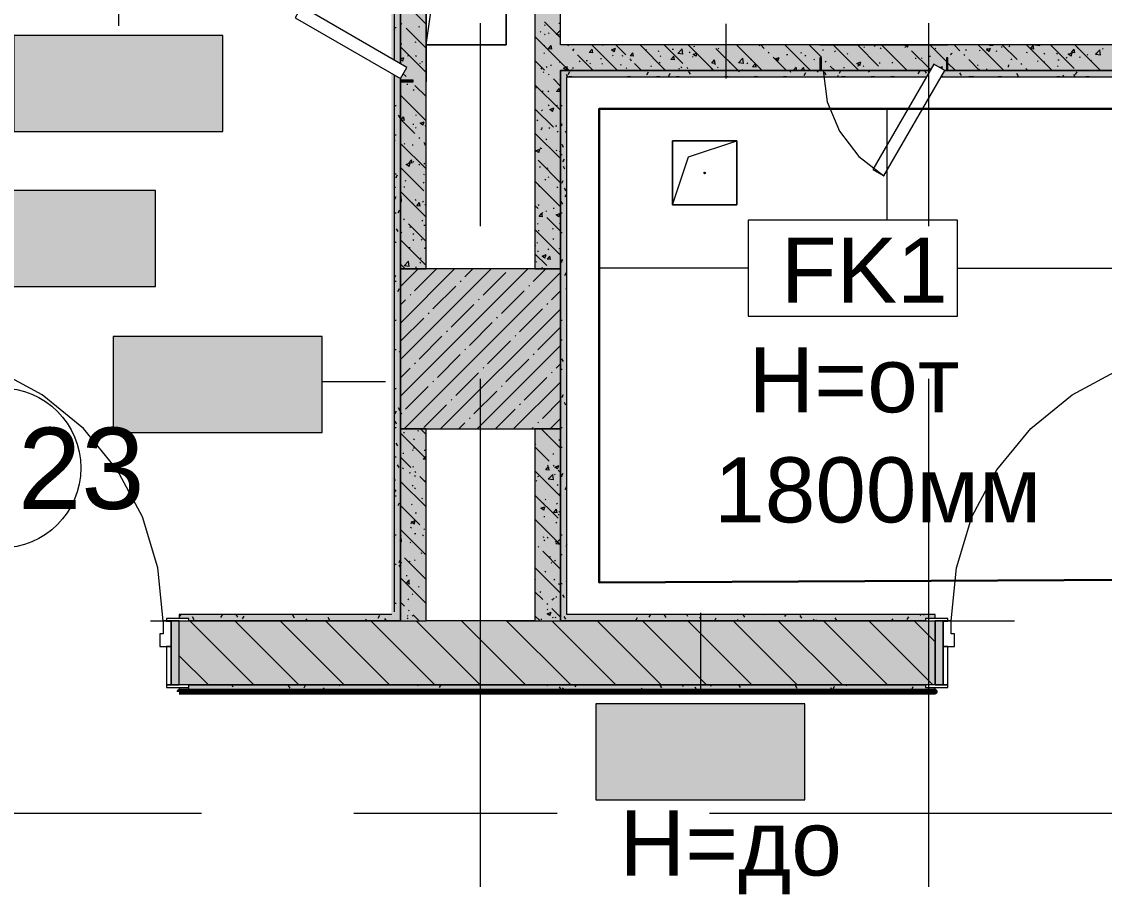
# Model space of a CAD drawing. Header units: millimetres. Extents: x -3817 to 677485, y -22715 to 103890.
# Drawn here: x 69370 to 72752, y 12157 to 14884 of the extents above; entities that cross this region are included whole.
import ezdxf

# ---------------------------------------------------------------- set-up
doc = ezdxf.new("R2010")
doc.units = ezdxf.units.MM
doc.layers.add('PDF _Геометрия', color=7, linetype='Continuous', true_color=0x1d1d1d)
doc.layers.add('PDF _Сплошная заливка', color=7, linetype='Continuous', true_color=0xffffff)
doc.layers.add('PDF _Текст', color=7, linetype='Continuous')
doc.styles.add('PDF GOST-Common', font='arial.ttf')

msp = doc.modelspace()

# ---------------------------------------------------------------- hatches: boundary and pattern name
at = {"layer": 'PDF _Сплошная заливка', "transparency": 33554559}
for points in [[(70553.1, 13011.4), (70633.1, 13011.4), (70633.1, 13611.3), (70553.3, 13611.3), (70553.3, 14111.3), (70633.1, 14111.3), (70633.1, 15311.3), (70553.1, 15311.3), (70553.1, 15096.3), (70593.1, 15096.3), (70593.1, 15091.3), (70553.1, 15091.3), (70553.2, 14752.5), (70573.1, 14741), (70553.1, 14706.3), (70553.2, 14701.3), (70593.1, 14701.3), (70592.2, 14696.3), (70553.1, 14696.3), (70553.1, 13450.1)], [(72658.8, 14731.4), (73783.3, 14731.4), (73783.3, 14811.3), (71053.3, 14811.3), (71053.3, 14731.4), (71863.3, 14731.4), (71863.3, 14771.3), (71868.3, 14771.3), (71868.3, 14731.4), (72207.1, 14731.4), (72218.6, 14751.3), (72253.3, 14731.4), (72258.3, 14731.4), (72258.3, 14771.3), (72263.3, 14771.3), (72263.3, 14731.4)]]:
    msp.add_hatch(color=256, dxfattribs=at).paths.add_polyline_path(points)
h = msp.add_hatch(color=256, dxfattribs=at)
h.paths.add_polyline_path([(71053.3, 13011.4), (71053.3, 13611.3), (70973.3, 13611.3), (70973.3, 13011.4)], flags=0)
h.paths.add_polyline_path([(70973.3, 14111.3), (71053.3, 14111.3), (71053.3, 15311.3), (70973.3, 15311.3), (70973.3, 14580.4)], flags=0)
h = msp.add_hatch(color=256, dxfattribs=at)
h.paths.add_polyline_path([(70533.1, 13031.3), (70553.1, 13031.3), (70553.1, 14706.3), (70533.1, 14717.9), (70533.1, 13039.4)], flags=0)
h.paths.add_polyline_path([(70553.1, 14752.5), (70553.1, 15131.3), (70533.1, 15131.3), (70533.1, 14764.1), (70536.4, 14762.2)], flags=0)
h = msp.add_hatch(color=256, dxfattribs=at)
h.paths.add_polyline_path([(71174.4, 14711.3), (72195.5, 14711.3), (72207.1, 14731.4), (71073.3, 14731.4), (71073.3, 14711.3)], flags=0)
h.paths.add_polyline_path([(73783.3, 14711.3), (73783.3, 14731.4), (72253.3, 14731.4), (72241.7, 14711.3), (73763.3, 14711.3)], flags=0)
h = msp.add_hatch(color=256, dxfattribs=at)
h.paths.add_polyline_path([(67023.3, 13011.4), (68882.1, 13011.7), (68882.1, 13019.3), (68912.1, 13019.3), (68912.1, 13031.3), (67023.3, 13031.3)], flags=0)
h.paths.add_polyline_path([(70553.1, 13011.4), (70553.1, 13031.3), (69862.1, 13031.3), (69862.1, 13019.3), (69892.1, 13019.3), (69892.1, 13011.4)], flags=0)
h = msp.add_hatch(color=256, dxfattribs=at)
h.paths.add_polyline_path([(71174.4, 13011.4), (72193.1, 13011.9), (72193.1, 13019.3), (72223.1, 13019.3), (72223.1, 13031.3), (71053.3, 13031.3), (71053.3, 13011.4)], flags=0)
h.paths.add_polyline_path([(73763.3, 13011.4), (73763.3, 13031.3), (73173.1, 13031.3), (73173.1, 13019.3), (73203.1, 13019.3), (73203.1, 13011.4)], flags=0)
h = msp.add_hatch(color=256, dxfattribs=at)
h.paths.add_polyline_path([(73783.3, 12811.3), (73783.3, 13011.4), (73173.1, 13011.4), (73173.1, 12811.3), (73203.1, 12811.3)], flags=0)
h.paths.add_polyline_path([(72223.1, 12811.3), (72223.1, 13011.4), (69862.1, 13011.4), (69862.1, 12811.3), (72193.1, 12811.3)], flags=0)
h.paths.add_polyline_path([(68205.7, 12811.3), (68912.1, 12811.3), (68912.1, 13011.4), (67003.3, 13011.4), (67003.3, 12811.3)], flags=0)
h.paths.add_polyline_path([(65237, 12811.3), (66803.3, 12811.3), (66803.3, 13011.4), (62491.6, 13011.4), (62491.6, 12811.3)], flags=0)
h = msp.add_hatch(color=256, dxfattribs=at)
h.paths.add_polyline_path([(75627.5, 12791.4), (75723.3, 12791.4), (75723.3, 12811.3), (73203.1, 12811.1), (73203.1, 12803.3), (73173.1, 12803.3), (73173.1, 12791.4), (74143.2, 12791.4)], flags=0)
h.paths.add_polyline_path([(71174.4, 12791.4), (72223.1, 12791.4), (72223.1, 12803.3), (72193.1, 12803.3), (72193.1, 12811.3), (69892.1, 12811.3), (69892.1, 12803.3), (69862.1, 12803.3), (69862.1, 12791.4)], flags=0)
h.paths.add_polyline_path([(68912.1, 12791.4), (68912.1, 12803.3), (68882.1, 12803.3), (68882.1, 12811.3), (62491.6, 12811.3), (62491.6, 12791.4), (68882.1, 12791.4)], flags=0)

# ---------------------------------------------------------------- linework, layer by layer
at = {"layer": 'PDF _Геометрия', "color": 9, "lineweight": 9, "true_color": 0xc0c0c0}
for points in [[(70953.3, 15606.3), (70953.3, 15511.3), (68893.3, 15511.3), (68893.3, 15311.3), (70553.1, 15311.3), (70553.1, 14752.5), (70553.1, 15131.3), (70533.1, 15131.3), (68893.3, 15131.3), (68893.3, 15111.4), (68893.3, 13611.3), (67023.3, 13611.3), (67003.3, 13611.3), (68693.3, 13611.3), (68893.3, 13611.3), (68893.3, 15311.3), (68883.3, 15311.3), (68883.3, 15511.3), (67003.3, 15511.3), (67003.3, 15311.3), (68693.3, 15311.3), (68693.3, 13811.3), (67003.3, 13811.3)], [(70633.1, 15096.3), (70633.1, 14696.3)], [(71863.3, 14811.3), (72263.3, 14811.3)], [(72223.1, 13019.3), (72223.1, 13031.3), (71073.3, 13031.3), (71073.3, 14711.3), (72195.5, 14711.3)], [(72241.7, 14711.3), (73763.3, 14711.3), (73763.3, 13379)], [(70525.1, 13031.3), (69862.1, 13031.3), (69862.1, 13019.3)], [(69862.1, 12811.3), (69862.1, 13011.4)], [(72223.1, 12811.3), (72223.1, 13011.4)], [(69862.1, 12803.3), (69862.1, 12791.4), (72223.1, 12791.4), (72223.1, 12803.3)]]:
    msp.add_lwpolyline(points, dxfattribs=at)
at = {"layer": 'PDF _Геометрия', "color": 7, "lineweight": 9}
for points in [[(70633.1, 15311.3), (70633.1, 14811.3), (70883.1, 14811.3), (70883.1, 15311.3), (70803.3, 15311.3), (70883.1, 15311.3), (70883.1, 14811.3), (70633.1, 14811.3), (70633.1, 15311.3), (70553.1, 15311.3)], [(70633.1, 14811.3), (70695.6, 15248.8), (70883.1, 15311.3)], [(69672.2, 15085.3), (69672.2, 14871.1)], [(70533.1, 15103.3), (70533.1, 14764.1)], [(71570.9, 14705.9), (71570.9, 14877.6)], [(70533.1, 14717.9), (70533.1, 13039.4)], [(72073.3, 14264.1), (72073.3, 14611.3)], [(71403.3, 14311.4), (71453.3, 14461.3), (71603.3, 14511.3)], [(71639.5, 14114.1), (71173.3, 14114.1)], [(72292.6, 14114.1), (73663.3, 14114.1)], [(70506.3, 13758.2), (70308.6, 13758.2)], [(71490, 13036.9), (71490, 12782.6)], [(70553.1, 13011.4), (70633.1, 13011.4)], [(70973.3, 13011.4), (71053.3, 13011.4)]]:
    msp.add_lwpolyline(points, dxfattribs=at)
at = {"layer": 'PDF _Геометрия', "color": 9, "lineweight": 9, "true_color": 0xc0c0c0}
for points in [[(71053.3, 14731.4), (71053.3, 13031.3), (71053.3, 13011.4), (72193.1, 13011.4), (71053.3, 13011.4), (71053.3, 13611.3), (70973.3, 13611.3), (70973.3, 13011.4), (70633.1, 13011.4), (70633.1, 13611.3), (70553.3, 13611.3), (70553.3, 14111.3), (70633.1, 14111.3), (70633.1, 15311.3), (70973.3, 15311.3), (70973.3, 14111.3), (71053.3, 14111.3), (71053.3, 14731.4), (72207.1, 14731.4), (71073.3, 14731.4)], [(73783.3, 15311.3), (73783.3, 14811.3), (71053.3, 14811.3), (71053.3, 15311.3)], [(73783.3, 14711.3), (73783.3, 14731.4), (72253.3, 14731.4), (73783.3, 14731.4), (73783.3, 13367.5)], [(70553.1, 14706.3), (70553.1, 13011.4), (69892.1, 13011.4), (70553.1, 13011.4), (70553.1, 13031.3)], [(69892.1, 12811.3), (72193.1, 12811.3)]]:
    msp.add_lwpolyline(points, close=True, dxfattribs=at)
at = {"layer": 'PDF _Геометрия', "color": 252, "lineweight": 9, "true_color": 0x878787}
for points in [[(70633.1, 14876.2), (70553.1, 14956.2)], [(71053.3, 14833.3), (71003, 14883.5)], [(71047.5, 14879.1), (71050.8, 14879.5)], [(70557.9, 14876), (70555.4, 14878.5)], [(70633.1, 14800.8), (70570.5, 14863.4)], [(70609.5, 14869.2), (70612.3, 14867.4)], [(70989.1, 14853.2), (70991.9, 14851.4)], [(71002.7, 14843.2), (71005.3, 14845.3)], [(71003, 14873.3), (71006.3, 14873.7)], [(71015.4, 14849.4), (71017.8, 14847.1)], [(71053.3, 14841.5), (71039.7, 14843.7), (71053.3, 14857.8)], [(70554.7, 14814.2), (70558, 14814.7)], [(70599.2, 14820.1), (70602.6, 14820.5)], [(70633.1, 14832.3), (70632.9, 14832.4), (70633.1, 14832.6)], [(71079.7, 14731.4), (71053.3, 14757.8), (70973.3, 14837.8)], [(71078.4, 14808.1), (71075.2, 14811.3)], [(71230.6, 14731.4), (71150.6, 14811.3)], [(71184.2, 14809.9), (71186.1, 14811.3)], [(71257, 14780.4), (71226, 14811.3)], [(71381.4, 14731.4), (71301.4, 14811.3)], [(71435.5, 14752.8), (71376.9, 14811.3)], [(71532.3, 14731.4), (71452.3, 14811.3)], [(71683.2, 14731.4), (71603.2, 14811.3)], [(71689.5, 14800.5), (71678.6, 14811.3)], [(71834, 14731.4), (71754, 14811.3)], [(71868, 14772.9), (71829.5, 14811.3)], [(71984.9, 14731.4), (71904.9, 14811.3)], [(71941, 14811.3), (71941.1, 14811.3)], [(72046.5, 14745.2), (71980.4, 14811.3)], [(72135.8, 14731.4), (72055.8, 14811.3)], [(72136.8, 14804.6), (72128, 14810.6), (72130, 14811.3)], [(72136.9, 14804.5), (72139.1, 14811.3)], [(72258.3, 14759.7), (72206.6, 14811.3)], [(72300.5, 14793), (72282.1, 14811.3)], [(72437.5, 14731.4), (72357.5, 14811.3)], [(72404.2, 14809), (72393.6, 14809.9), (72394.8, 14811.3)], [(72404.2, 14808.9), (72403.8, 14811.3)], [(72479, 14765.3), (72433, 14811.3)], [(72588.4, 14731.4), (72508.4, 14811.3)], [(72550, 14808.4), (72534.1, 14810.9), (72534.6, 14811.3)], [(72550, 14808.3), (72549.6, 14811.3)], [(72657.5, 14737.7), (72583.9, 14811.3)], [(72739.2, 14731.4), (72659.2, 14811.3)], [(70633.1, 14725.4), (70553.1, 14805.4)], [(70574.8, 14778.4), (70577.7, 14776.6)], [(70600.6, 14778.2), (70603.1, 14775.9)], [(71000.5, 14784), (71003.2, 14786.1)], [(71000.7, 14809), (71004.1, 14809.4)], [(71026.1, 14798), (71015.4, 14798.9), (71024, 14809.1)], [(71026.1, 14797.9), (71024, 14809.1)], [(71093.5, 14793), (71091, 14795.5)], [(71092.9, 14797.4), (71095.5, 14799.4)], [(71155.2, 14731.4), (71106.1, 14780.4)], [(71153.6, 14786.8), (71143, 14787.7), (71151.5, 14797.9)], [(71153.6, 14786.7), (71151.5, 14797.9)], [(71220.9, 14790), (71212, 14795.9), (71224.5, 14800.7)], [(71215.4, 14778.9), (71217.9, 14776.6)], [(71220.9, 14789.9), (71224.5, 14800.7)], [(71245.4, 14777.2), (71248.8, 14777.7)], [(71281.1, 14775.6), (71270.5, 14776.6), (71279.1, 14786.8)], [(71281.1, 14775.6), (71279.1, 14786.7)], [(71319.1, 14796.7), (71321.6, 14794.4)], [(71357.7, 14792), (71361, 14792.5)], [(71364.2, 14775.4), (71366.8, 14777.4)], [(71402.2, 14797.9), (71405.6, 14798.3)], [(71435, 14782.3), (71419.2, 14784.8), (71433, 14799.2)], [(71435, 14782.3), (71433, 14799.2)], [(71455.4, 14787.9), (71458.1, 14790)], [(71476.4, 14775.7), (71467.6, 14781.7), (71480, 14786.5)], [(71469.6, 14806.7), (71472.9, 14807.2)], [(71476.4, 14775.7), (71480, 14786.4)], [(71607.8, 14731.4), (71538.6, 14800.5)], [(71545.3, 14799.3), (71547.9, 14801.4)], [(71569.1, 14793.2), (71571.5, 14791)], [(71672.8, 14811), (71675.2, 14808.8)], [(71704.5, 14785.4), (71702, 14788)], [(71759.2, 14780.9), (71762.6, 14781.3)], [(71803.7, 14786.8), (71807.1, 14787.2)], [(71816.5, 14777.4), (71819.2, 14779.4)], [(71871.1, 14795.6), (71874.4, 14796.1)], [(71908.9, 14790.7), (71911.5, 14792.7)], [(71948, 14784.4), (71950.5, 14782.1)], [(71983.4, 14810.4), (71986.7, 14810.9)], [(72000.2, 14803.2), (72002.8, 14805.2)], [(72033.2, 14809.1), (72036, 14807.3)], [(72051.7, 14802.2), (72054.2, 14799.9)], [(72128.1, 14805.1), (72130.9, 14803.3)], [(72137, 14805.6), (72134.5, 14808.1)], [(72208.6, 14734), (72149.6, 14793)], [(72223, 14801.1), (72225.8, 14799.3)], [(72271.5, 14781.2), (72274.1, 14783.3)], [(72272.6, 14784.5), (72275.9, 14785)], [(72315.6, 14777.9), (72313.1, 14780.4)], [(72317.9, 14797), (72320.7, 14795.2)], [(72361.3, 14792.6), (72363.9, 14794.7)], [(72392.4, 14790.4), (72383.5, 14796.3), (72396, 14801.1)], [(72384.9, 14799.3), (72388.2, 14799.7)], [(72392.4, 14790.3), (72396, 14801)], [(72412.8, 14793), (72415.6, 14791.2)], [(72429.4, 14805.2), (72432.7, 14805.6)], [(72453.6, 14806), (72456.3, 14808)], [(72507.7, 14789), (72510.6, 14787.2)], [(72531.7, 14797.8), (72521.1, 14798.7), (72529.7, 14809)], [(72531.8, 14797.8), (72529.7, 14808.9)], [(72562.9, 14785.1), (72565.3, 14782.8)], [(72602.6, 14785), (72605.5, 14783.2)], [(72647.9, 14776.1), (72639, 14782.1), (72651.5, 14786.9)], [(72647.9, 14776.1), (72651.5, 14786.8)], [(72659.3, 14786.7), (72648.6, 14787.6), (72657.2, 14797.8)], [(72659.3, 14786.6), (72657.2, 14797.7)], [(72666.5, 14802.9), (72669, 14800.6)], [(72697.6, 14781), (72700.4, 14779.2)], [(72739.7, 14779), (72723.9, 14781.4), (72737.7, 14795.9)], [(72724.9, 14784), (72727.6, 14786)], [(72739.7, 14778.9), (72737.8, 14795.8)], [(72748.1, 14798), (72745.5, 14800.5)], [(70553.1, 14767.6), (70564.1, 14771.8)], [(70553.1, 14766.1), (70560.5, 14761.1)], [(70560.5, 14761.1), (70564.1, 14771.8)], [(70612.3, 14754.5), (70615.2, 14752.7)], [(70619.8, 14758.8), (70623.1, 14759.3)], [(71003, 14732.6), (70973.3, 14762.4)], [(71021.3, 14747.7), (71024.6, 14748.2)], [(71049.4, 14758.3), (71052.2, 14756.5)], [(71111.7, 14761.1), (71114.2, 14758.8)], [(71133.6, 14762.5), (71136.9, 14762.9)], [(71144.3, 14754.3), (71147.1, 14752.5)], [(71178.1, 14768.4), (71181.4, 14768.8)], [(71182, 14750.7), (71184.7, 14752.7)], [(71239.2, 14750.3), (71242.1, 14748.5)], [(71272.1, 14765.3), (71269.5, 14767.8)], [(71271.8, 14762.1), (71274.5, 14764.1)], [(71306, 14731.4), (71284.6, 14752.8)], [(71334.1, 14746.3), (71337, 14744.5)], [(71361.7, 14757.6), (71364.2, 14755.4)], [(71408.7, 14764.5), (71398, 14765.4), (71406.6, 14775.6)], [(71408.7, 14764.4), (71406.6, 14775.6)], [(71465.4, 14775.4), (71467.9, 14773.2)], [(71536.2, 14753.3), (71525.6, 14754.3), (71534.1, 14764.5)], [(71536.2, 14753.3), (71534.1, 14764.4)], [(71535.1, 14751.4), (71538.4, 14751.8)], [(71579.6, 14757.3), (71582.9, 14757.7)], [(71624.8, 14752.9), (71608.9, 14755.4), (71622.8, 14769.8)], [(71624.8, 14752.9), (71622.8, 14769.8)], [(71635.4, 14753.5), (71638.1, 14755.5)], [(71646.9, 14766.1), (71650.3, 14766.6)], [(71663.7, 14742.2), (71653.1, 14743.1), (71661.7, 14753.3)], [(71663.7, 14742.1), (71661.7, 14753.3)], [(71758.6, 14731.4), (71717.1, 14772.9)], [(71731.9, 14761.5), (71723.1, 14767.5), (71735.5, 14772.2)], [(71726.7, 14766), (71729.4, 14768)], [(71731.9, 14761.4), (71735.5, 14772.2)], [(71740.7, 14748.8), (71743.1, 14746.5)], [(71844.4, 14766.6), (71846.8, 14764.3)], [(71883.1, 14757.8), (71880.6, 14760.3)], [(71909.5, 14731.4), (71895.6, 14745.2)], [(71987.5, 14747.3), (71978.6, 14753.2), (71991.1, 14758)], [(71981.1, 14746.1), (71984.4, 14746.6)], [(71987.5, 14747.2), (71991.1, 14757.9)], [(71998, 14744), (72000.7, 14746.1)], [(72048.4, 14755), (72051.8, 14755.5)], [(72087.8, 14755.4), (72090.5, 14757.4)], [(72160.7, 14769.8), (72164.1, 14770.2)], [(72180.2, 14768.7), (72182.8, 14770.8)], [(72205.2, 14775.7), (72208.6, 14776.1)], [(72237.7, 14740.3), (72246.6, 14743.8)], [(72244.2, 14736.6), (72246.6, 14743.7)], [(72286.6, 14731.4), (72263.3, 14754.7)], [(72362.1, 14731.4), (72328.1, 14765.3)], [(72355.5, 14749.5), (72357.9, 14747.2)], [(72449.9, 14743.9), (72453.3, 14744.3)], [(72451.4, 14746.8), (72454.1, 14748.8)], [(72459.2, 14767.3), (72461.6, 14765)], [(72494.1, 14750.2), (72491.6, 14752.8)], [(72542.7, 14759.3), (72545.4, 14761.3)], [(72562.2, 14758.7), (72565.6, 14759.1)], [(72605.5, 14746.1), (72607.9, 14743.8)], [(72606.7, 14764.5), (72610.1, 14765)], [(72632.5, 14770.7), (72635.2, 14772.7)], [(72674.1, 14773.4), (72677.4, 14773.8)], [(72709.1, 14763.9), (72711.6, 14761.6)], [(70570.5, 14712.5), (70561.7, 14721.3)], [(70992, 14738.4), (70994.8, 14736.6)], [(70998.4, 14724.8), (71001, 14726.9)], [(71008, 14743.3), (71010.5, 14741)], [(71018.1, 14717.6), (71015.6, 14720.1)], [(71071.5, 14732.6), (71062.7, 14738.6), (71075.1, 14743.4)], [(71071.5, 14732.6), (71075.1, 14743.3)], [(71086.9, 14734.4), (71089.7, 14732.6)], [(71090.7, 14738.2), (71093.4, 14740.2)], [(71258, 14739.8), (71260.5, 14737.6)], [(71422.8, 14736.6), (71426.1, 14737.1)], [(71429.1, 14742.3), (71431.9, 14740.5)], [(71450.6, 14737.7), (71448.1, 14740.2)], [(71524, 14738.3), (71526.8, 14736.5)], [(71543.1, 14740.1), (71545.8, 14742.2)], [(71618.9, 14734.3), (71621.7, 14732.5)], [(71787.5, 14731.4), (71780.6, 14731.9), (71789.2, 14742.2)], [(71791.2, 14731.4), (71789.2, 14742.1)], [(71803.9, 14731.4), (71812.5, 14740.4)], [(71813.6, 14731.4), (71812.6, 14740.3)], [(71906.7, 14731.5), (71909.4, 14733.5)], [(71936.6, 14740.3), (71939.9, 14740.7)], [(72060.4, 14731.4), (72059.1, 14732.6)], [(72359.1, 14733.4), (72361.8, 14735.5)], [(72382.6, 14735), (72385.9, 14735.5)], [(72513, 14731.4), (72506.7, 14737.7)], [(70573, 14688.7), (70576.3, 14689.1)], [(70633.1, 14650), (70598.2, 14684.9)], [(71053.3, 14606.9), (70973.3, 14686.9)], [(70974.5, 14677.6), (70977.8, 14678)], [(71053.3, 14682.4), (71030.7, 14705)], [(71050.6, 14704.2), (71053.1, 14702)], [(70633.1, 14574.5), (70553.1, 14654.5)], [(70593.3, 14672.1), (70595.7, 14669.8)], [(70996.2, 14665.7), (70998.9, 14667.7)], [(71014, 14667.9), (71016.9, 14666.1)], [(71050.7, 14664.2), (71040.1, 14665.2), (71048.7, 14675.4)], [(71050.7, 14664.2), (71048.7, 14675.3)], [(70633, 14617), (70633.1, 14617.1)], [(71030.7, 14554.1), (70973.3, 14611.5)], [(70994, 14606.5), (70996.7, 14608.5)], [(71014.8, 14624.2), (71017.3, 14622)], [(71028.2, 14603.7), (71019.4, 14609.7), (71031.8, 14614.4)], [(71028.2, 14603.6), (71031.8, 14614.4)], [(71040, 14622.3), (71043.4, 14622.7)], [(70598.2, 14534), (70553.1, 14579.1)], [(70565.3, 14575.1), (70554.7, 14576), (70563.2, 14586.3)], [(70565.3, 14575.1), (70563.2, 14586.2)], [(70599.7, 14593.1), (70602.6, 14591.3)], [(70979.4, 14577.1), (70982.2, 14575.3)], [(70591.8, 14563.2), (70595.1, 14563.7)], [(70600.1, 14553), (70602.5, 14550.8)], [(70623.3, 14560.6), (70614.5, 14566.6), (70626.9, 14571.3)], [(70623.3, 14560.5), (70626.9, 14571.3)], [(70630.8, 14557.9), (70633.1, 14559.6)], [(70991.9, 14547.3), (70994.5, 14549.3)], [(70993.3, 14552.1), (70996.6, 14552.6)], [(71016.9, 14553.2), (71019.7, 14551.4)], [(71037.8, 14558), (71041.1, 14558.4)], [(71045.8, 14539), (71043.2, 14541.5)], [(70613.3, 14518.9), (70610.8, 14521.4)], [(71053.3, 14456), (70973.3, 14536)], [(71007.5, 14518.1), (71010, 14515.9)], [(70633.1, 14423.6), (70553.1, 14503.6)], [(70564.4, 14502.8), (70567.2, 14501)], [(70589.5, 14499), (70592.8, 14499.4)], [(70633.1, 14499.1), (70625.8, 14506.3)], [(70628.6, 14498.7), (70631.3, 14500.7)], [(70985, 14474.8), (70976.1, 14480.7), (70988.6, 14485.5)], [(70985, 14474.7), (70988.6, 14485.5)], [(70989.7, 14488.1), (70992.4, 14490.1)], [(70991, 14487.9), (70994.3, 14488.3)], [(71038.9, 14482.7), (71041.8, 14480.9)], [(71050.1, 14479.1), (71052.6, 14476.8)], [(70580.1, 14431.7), (70571.2, 14437.6), (70583.7, 14442.4)], [(70590, 14441.4), (70579.3, 14442.3), (70587.9, 14452.5)], [(70580.1, 14431.6), (70583.7, 14442.3)], [(70590, 14441.3), (70587.9, 14452.5)], [(70592.7, 14446.9), (70595.2, 14444.7)], [(70626.5, 14439.5), (70629.1, 14441.5)], [(71053.3, 14380.7), (70982.9, 14451)], [(70625.8, 14355.5), (70553.1, 14428.2)], [(70610.1, 14437.7), (70613.4, 14438.1)], [(70624.7, 14407.9), (70627.5, 14406.1)], [(70987.6, 14428.9), (70990.2, 14430.9)], [(71011.6, 14426.6), (71014.9, 14427)], [(70567.2, 14388), (70570.1, 14386.2)], [(70624.3, 14380.3), (70627, 14382.3)], [(71053.3, 14305.2), (70973.3, 14385.2)], [(70985.4, 14369.7), (70988.1, 14371.8)], [(71004.3, 14391.8), (71007.1, 14390)], [(71014.3, 14399.1), (71016.8, 14396.8)], [(70633.1, 14272.8), (70553.1, 14352.8)], [(70553.1, 14336.5), (70555, 14338.5)], [(70556.9, 14321.6), (70555, 14338.4)], [(70563.3, 14367.6), (70566.6, 14368)], [(71041.8, 14368), (71044.6, 14366.2)], [(70553.1, 14322.2), (70556.9, 14321.6)], [(70589.3, 14317.5), (70592.1, 14315.7)], [(70599.5, 14327.9), (70602, 14325.6)], [(70614.6, 14307.6), (70604, 14308.6), (70612.6, 14318.8)], [(70614.6, 14307.6), (70612.6, 14318.7)], [(70622.1, 14321.1), (70624.8, 14323.1)], [(70628.8, 14312.2), (70632.1, 14312.7)], [(70982.9, 14300.2), (70973.3, 14309.8)], [(70983.2, 14310.5), (70985.9, 14312.6)], [(70997.2, 14274.2), (70986.6, 14275.1), (70995.2, 14285.3)], [(70997.2, 14274.1), (70995.2, 14285.2)], [(70998, 14285.1), (70995.5, 14287.6)], [(71007, 14293), (71009.4, 14290.7)], [(71053.3, 14229.8), (71010.6, 14272.5)], [(71030.3, 14301.1), (71033.6, 14301.6)], [(71047.8, 14274.2), (71039, 14280.2), (71051.4, 14285)], [(71047.8, 14274.2), (71051.5, 14284.9)], [(70565.5, 14264.9), (70563, 14267.5)], [(70633.1, 14197.4), (70578.1, 14252.4)], [(70582, 14242.1), (70585.4, 14242.6)], [(70620, 14261.9), (70622.6, 14264)], [(70626.5, 14248), (70629.9, 14248.4)], [(70981.1, 14251.3), (70983.7, 14253.4)], [(71028, 14236.9), (71031.4, 14237.3)], [(71049.6, 14253.9), (71052, 14251.7)], [(70554.7, 14226.7), (70557.5, 14224.9)], [(70592.2, 14221.8), (70594.7, 14219.5)], [(70592.2, 14202.8), (70595, 14201)], [(70617.8, 14202.7), (70620.5, 14204.8)], [(71053.3, 14154.3), (70973.3, 14234.3)], [(70983.5, 14231), (70986.9, 14231.4)], [(71029.2, 14206.6), (71032.1, 14204.8)], [(70633.1, 14121.9), (70553.1, 14201.9)], [(70579.8, 14177.8), (70583.1, 14178.3)], [(70633.1, 14174.4), (70628.7, 14174.8), (70633.1, 14180.1)], [(70973.3, 14185.8), (70974.6, 14184.9)], [(70978.9, 14192.1), (70981.6, 14194.2)], [(71013.8, 14173.9), (71016.3, 14171.7)], [(71048.6, 14175.6), (71051.9, 14176)], [(70580.5, 14119), (70564.7, 14121.4), (70578.5, 14135.9)], [(70580.5, 14118.9), (70578.6, 14135.8)], [(70615.7, 14143.5), (70618.3, 14145.6)], [(71010.6, 14121.6), (70973.3, 14158.9)], [(70976.7, 14133), (70979.4, 14135)], [(70981.3, 14166.7), (70984.6, 14167.2)], [(71004.6, 14145.3), (70995.7, 14151.3), (71008.2, 14156.1)], [(71004.6, 14145.3), (71008.2, 14156)], [(71021.9, 14140.4), (71011.3, 14141.4), (71019.8, 14151.6)], [(71021.9, 14140.4), (71019.8, 14151.5)], [(70568.2, 14111.3), (70553.1, 14126.5)], [(70599.1, 14111.3), (70603.3, 14113)], [(70600.3, 14116.6), (70603.7, 14117)], [(70602.8, 14111.3), (70603.3, 14112.9)], [(70614.2, 14132.3), (70617, 14130.5)], [(70993.9, 14116.2), (70996.7, 14114.4)], [(70553.3, 14050.8), (70553.1, 14051)], [(70553.1, 13981.4), (70553.3, 13981.4)], [(70553.3, 13975.4), (70553.1, 13975.6)], [(70553.1, 13975.5), (70553.3, 13975.4)], [(70553.1, 13921.6), (70553.3, 13921.8)], [(70553.1, 13918.3), (70553.3, 13918.3)], [(70553.3, 13900), (70553.1, 13900.2)], [(70553.3, 13749.1), (70553.1, 13749.3)], [(70553.3, 13673.7), (70553.1, 13673.9)], [(70633.1, 13518.4), (70553.1, 13598.4)], [(70562.6, 13599.9), (70565.9, 13600.3)], [(70596.2, 13610.8), (70596.9, 13611.3)], [(70607.1, 13605.7), (70610.4, 13606.2)], [(70633.1, 13593.9), (70615.6, 13611.3)], [(71053.3, 13550.8), (70992.7, 13611.3)], [(71008.6, 13594.6), (71011.9, 13595.1)], [(70594, 13580.6), (70596.9, 13578.7)], [(70973.7, 13564.5), (70976.5, 13562.7)], [(71048, 13578.5), (71050.5, 13576.2)], [(70560.3, 13535.6), (70563.6, 13536)], [(70590.6, 13546.4), (70593.1, 13544.1)], [(70594, 13551.6), (70596.7, 13553.7)], [(70633.1, 13516.5), (70624.5, 13517.3), (70633.1, 13527.5)], [(70627.6, 13544.5), (70631, 13544.9)], [(71018.1, 13510.6), (70973.3, 13555.4)], [(71029.1, 13533.4), (71032.5, 13533.8)], [(71047.5, 13554.4), (71050.1, 13556.4)], [(70585.6, 13490.5), (70553.1, 13523)], [(70591.9, 13492.5), (70594.5, 13494.5)], [(71017.7, 13482.9), (71007.1, 13483.8), (71015.7, 13494)], [(71012.2, 13498.5), (71014.7, 13496.2)], [(71017.7, 13482.8), (71015.7, 13494)], [(71033.2, 13495.5), (71030.7, 13498)], [(71043.8, 13486.4), (71034.9, 13492.4), (71047.4, 13497.2)], [(71043.8, 13486.4), (71047.4, 13497.1)], [(71045.3, 13495.2), (71048, 13497.3)], [(70559.4, 13489.7), (70562.2, 13487.9)], [(70580.9, 13474.3), (70584.2, 13474.8)], [(70596.9, 13465.8), (70599.7, 13464)], [(70600.7, 13475.4), (70598.2, 13477.9)], [(70633.1, 13443), (70613.3, 13462.8)], [(71053.3, 13400), (70973.3, 13480)], [(70982.4, 13463.2), (70985.7, 13463.7)], [(71030.7, 13452.2), (71014.9, 13454.7), (71028.8, 13469.1)], [(71030.7, 13452.2), (71028.8, 13469.1)], [(71034, 13469.6), (71036.8, 13467.8)], [(71053.3, 13475.4), (71045.8, 13482.9)], [(70633.1, 13367.5), (70553.1, 13447.5)], [(70589.7, 13433.3), (70592.4, 13435.3)], [(70597.5, 13427.3), (70599.9, 13425)], [(70633.1, 13447.2), (70630, 13449.3), (70633.1, 13450.4)], [(70976.6, 13449.8), (70979.4, 13448)], [(71043.1, 13436), (71045.8, 13438.1)], [(70619, 13395.3), (70621.8, 13393.5)], [(71045.8, 13332.1), (70973.3, 13404.6)], [(71004.9, 13392.4), (71007.3, 13390.1)], [(71047.9, 13407.9), (71051.2, 13408.3)], [(70613.3, 13312), (70553.1, 13372.2)], [(70587.5, 13374.1), (70590.2, 13376.1)], [(71000.5, 13357.5), (70991.7, 13363.4), (71004.1, 13368.2)], [(70998.6, 13379.3), (71001.4, 13377.5)], [(71000.5, 13357.4), (71004.1, 13368.2)], [(71042.4, 13349.1), (71031.8, 13350.1), (71040.3, 13360.3)], [(71042.4, 13349.1), (71040.3, 13360.2)], [(71041, 13376.8), (71043.6, 13378.9)], [(70595.6, 13314.4), (70586.8, 13320.3), (70599.2, 13325.1)], [(70595.6, 13314.3), (70599.2, 13325.1)], [(70599.6, 13348.9), (70602.9, 13349.3)], [(71053.3, 13249.1), (70973.3, 13329.1)], [(71001.1, 13337.8), (71004.4, 13338.2)], [(71045.6, 13343.6), (71049, 13344.1)], [(71047.5, 13353.4), (71049.9, 13351.1)], [(70633.1, 13216.7), (70553.1, 13296.7)], [(70584.3, 13304.5), (70587.2, 13302.7)], [(70585.4, 13314.9), (70588, 13316.9)], [(70590.1, 13321.2), (70592.6, 13318.9)], [(70628.4, 13296.9), (70625.8, 13299.4)], [(71038.8, 13317.7), (71041.5, 13319.7)], [(70553.1, 13278.8), (70556.2, 13279.2)], [(70553.1, 13269), (70554.9, 13271.2)], [(70553.1, 13260.4), (70556.9, 13260)], [(70556.9, 13260), (70554.9, 13271.1)], [(70583.2, 13255.7), (70585.9, 13257.7)], [(70597.4, 13284.6), (70600.7, 13285)], [(70621.8, 13280.6), (70624.7, 13278.8)], [(70632.7, 13282.2), (70633.1, 13281.8)], [(70998.9, 13273.5), (71002.2, 13273.9)], [(71001.5, 13264.5), (71004.3, 13262.7)], [(71011.7, 13273.3), (71014.2, 13271.1)], [(71036.7, 13258.5), (71039.3, 13260.5)], [(71053.3, 13249.8), (71038.5, 13252.1), (71052.3, 13266.5)], [(71053.3, 13258.6), (71052.4, 13266.5)], [(70617.9, 13223.3), (70621.2, 13223.8)], [(70985.4, 13241.6), (70982.9, 13244.1)], [(71053.3, 13173.7), (70998, 13229)], [(70553.1, 13214.8), (70553.9, 13214.9)], [(70553.1, 13195.1), (70556, 13196.2)], [(70553.1, 13187.5), (70556, 13196.1)], [(70633.1, 13141.3), (70565.5, 13208.9)], [(70581.1, 13196.5), (70583.7, 13198.6)], [(70596.9, 13202.1), (70599.4, 13199.9)], [(71019.4, 13212.2), (71022.7, 13212.7)], [(71023.5, 13194), (71026.4, 13192.2)], [(71034.5, 13199.3), (71037.2, 13201.3)], [(71053.3, 13098.2), (70973.3, 13178.2)], [(71004.3, 13167.3), (71006.8, 13165)], [(70633.1, 13065.8), (70553.1, 13145.8)], [(70581.6, 13126.3), (70571, 13127.2), (70579.5, 13137.4)], [(70571.1, 13153.2), (70574.5, 13153.7)], [(70578.9, 13137.3), (70581.6, 13139.4)], [(70581.6, 13126.2), (70579.6, 13137.4)], [(70973.3, 13142.2), (70976, 13142.5)], [(71032.3, 13140.1), (71035, 13142.1)], [(71047, 13128.2), (71049.4, 13125.9)], [(70553.1, 13098.5), (70554.7, 13097.5)], [(70589.6, 13096.1), (70592.1, 13093.8)], [(70609.3, 13119.2), (70612.1, 13117.4)], [(70998, 13078.1), (70973.3, 13102.8)], [(70988.9, 13103.2), (70991.7, 13101.4)], [(71038.2, 13086.8), (71041.5, 13087.2)], [(70565.5, 13058), (70553.1, 13070.4)], [(70576.7, 13078.1), (70579.4, 13080.2)], [(70632.2, 13057), (70633.1, 13056.2)], [(71013.1, 13063), (71010.6, 13065.5)], [(71026.4, 13079.3), (71029.2, 13077.5)], [(71030.2, 13080.9), (71032.8, 13082.9)], [(70573.9, 13028.8), (70576.7, 13027)], [(70574.6, 13019), (70577.2, 13021)], [(70580.6, 13042.9), (70578.1, 13045.4)], [(70589.9, 13027.7), (70593.2, 13028.2)], [(70612.1, 13011.4), (70593.2, 13030.3)], [(70989.3, 13011.4), (70973.3, 13027.4)], [(71011.2, 13048.2), (71013.6, 13045.9)], [(71020.1, 13028), (71011.3, 13034), (71023.7, 13038.8)], [(71020.1, 13028), (71023.8, 13038.7)], [(71053.3, 13022.8), (71025.6, 13050.5)], [(71028, 13021.7), (71030.7, 13023.7)], [(71035.9, 13022.5), (71039.2, 13022.9)], [(70991.4, 13016.6), (70994.7, 13017.1)]]:
    msp.add_lwpolyline(points, dxfattribs=at)
at = {"layer": 'PDF _Геометрия', "color": 253, "lineweight": 13, "true_color": 0xaaaaaa}
for points in [[(70224, 14896.3), (70553.1, 14706.3), (70573.1, 14741), (70244, 14931)], [(71868.3, 14771.3), (71863.3, 14771.3), (71863.3, 14731.4), (71868.3, 14731.4)], [(72063.3, 14402.3), (72253.3, 14731.4), (72218.6, 14751.3), (72028.6, 14422.3)], [(72258.3, 14771.3), (72258.3, 14731.4), (72263.3, 14731.4), (72263.3, 14771.3)], [(70593.1, 14701.3), (70553.1, 14701.3), (70553.1, 14696.3), (70593.1, 14696.3)], [(69822.1, 13011.4), (69892.1, 13011.4), (69892.1, 13019.3), (69822.1, 13019.3)], [(72263.1, 13011.4), (72263.1, 13019.3), (72193.1, 13019.3), (72193.1, 13011.4)], [(69812.1, 13011.4), (69812.1, 12971.4), (69802.1, 12971.4), (69802.1, 12931.4), (69837.1, 12931.4), (69837.1, 13011.4)], [(69822.1, 13010.4), (69837.1, 13010.4), (69837.1, 13011.4), (69822.1, 13011.4)], [(69837.1, 12811.3), (69862.1, 12811.3), (69862.1, 13011.4), (69837.1, 13011.4)], [(72248.1, 12811.3), (72248.1, 13011.4), (72223.1, 13011.4), (72223.1, 12811.3)], [(72273.1, 13011.4), (72248.1, 13011.4), (72248.1, 12931.4), (72283.1, 12931.4), (72283.1, 12971.4), (72273.1, 12971.4)], [(72263.1, 13010.4), (72263.1, 13011.4), (72248.1, 13011.4), (72248.1, 13010.4)], [(69822.1, 12811.3), (69837.1, 12811.3), (69837.1, 12931.4), (69822.1, 12931.4)], [(72263.1, 12811.3), (72263.1, 12931.4), (72248.1, 12931.4), (72248.1, 12811.3)], [(69822.1, 12803.3), (69892.1, 12803.3), (69892.1, 12811.3), (69822.1, 12811.3)], [(72263.1, 12803.3), (72263.1, 12811.3), (72193.1, 12811.3), (72193.1, 12803.3)]]:
    msp.add_lwpolyline(points, close=True, dxfattribs=at)
at = {"layer": 'PDF _Геометрия', "color": 253, "lineweight": 9, "true_color": 0xaaaaaa}
for points in [[(70803.3, 14244.7), (70803.3, 14879.7)], [(72203.3, 14244.7), (72203.3, 14879.7)], [(71873.3, 14731.4), (71886.2, 14633), (71924.2, 14541.3), (71984.6, 14462.6), (72063.3, 14402.3)], [(69812.1, 13011.4), (69795.7, 13177.2), (69747.4, 13336.6), (69668.8, 13483.6), (69563.1, 13612.4), (69434.3, 13718.1), (69287.4, 13796.6), (69127.9, 13845), (68962.1, 13861.3)], [(72273.1, 13011.4), (72289.4, 13177.2), (72337.8, 13336.6), (72416.3, 13483.6), (72522, 13612.4), (72650.8, 13718.1), (72797.8, 13796.6), (72957.2, 13845), (73123.1, 13861.3)], [(70803.3, 12180.9), (70803.3, 13768.4)], [(72203.3, 12180.9), (72203.3, 13768.4)], [(69772.6, 13011.4), (70407.6, 13011.4)], [(70883.8, 13011.4), (72471.3, 13011.4)], [(68343.8, 12411.3), (69931.3, 12411.3)], [(70407.6, 12411.3), (71042.6, 12411.3)], [(71518.8, 12411.3), (73106.3, 12411.3)]]:
    msp.add_lwpolyline(points, dxfattribs=at)
at = {"layer": 'PDF _Геометрия', "color": 253, "lineweight": 9, "true_color": 0x9b9b9b}
for points in [[(70533.1, 14865.3), (70540.2, 14865.3)], [(70535.8, 14855.3), (70533.1, 14859.9)], [(70544.3, 14711.4), (70543, 14709.2)], [(71076.4, 14711.3), (71073.3, 14716.8), (71072, 14719)], [(71081.2, 14726.9), (71076.1, 14718.2)], [(71078.8, 14712.9), (71088.8, 14712.9)], [(71182, 14711.3), (71181.7, 14711.9)], [(71261.7, 14712.9), (71271.7, 14712.9)], [(71326.9, 14725.8), (71321.9, 14717.1)], [(71353.1, 14712.9), (71363.2, 14712.9)], [(71394.9, 14721.7), (71389.9, 14713)], [(71414.1, 14712.9), (71424.1, 14712.9)], [(71417.2, 14730.7), (71416.8, 14731.4)], [(71458.8, 14719.5), (71453.8, 14728.2)], [(71566.5, 14712.9), (71576.5, 14712.9)], [(71611.7, 14731.4), (71609.2, 14727.1)], [(71657.9, 14712.9), (71668, 14712.9)], [(71749.3, 14712.9), (71759.4, 14712.9)], [(71772.6, 14724.7), (71768.8, 14731.4)], [(71776.7, 14712.4), (71776.1, 14711.3)], [(71818.4, 14723.6), (71813.3, 14714.9)], [(71840.6, 14728.8), (71839.1, 14731.4)], [(71858, 14731.4), (71855, 14726)], [(71882.3, 14717.6), (71877.2, 14726.3)], [(71921.1, 14711.3), (71918.9, 14715.2)], [(71928, 14730.7), (71923, 14721.9)], [(71932.2, 14712.9), (71942.3, 14712.9)], [(72018.3, 14725.8), (72015.1, 14731.4)], [(72023.7, 14712.9), (72033.7, 14712.9)], [(72084.6, 14712.9), (72094.7, 14712.9)], [(72173.8, 14729.6), (72168.7, 14720.9)], [(72196, 14722.8), (72191.1, 14731.4)], [(72242.6, 14712.9), (72247.1, 14712.9)], [(72305.7, 14715.7), (72300.7, 14724.4)], [(72328.5, 14712.9), (72338.5, 14712.9)], [(72343.4, 14711.3), (72342.3, 14713.3)], [(72419.9, 14712.9), (72430, 14712.9)], [(72456.4, 14731.4), (72456.1, 14730.9)], [(72483.4, 14712.7), (72478.4, 14721.5)], [(72602.8, 14712.9), (72612.8, 14712.9)], [(72623.6, 14716.2), (72620.8, 14711.3)], [(72660.2, 14711.3), (72656.1, 14718.5)], [(72665.2, 14727.4), (72660.2, 14718.7)], [(72694.2, 14712.9), (72704.3, 14712.9)], [(72702.7, 14731.4), (72701.8, 14729.8)], [(70533.1, 14621.5), (70540.2, 14621.5)], [(71053.3, 14621.5), (71058.4, 14621.5)], [(70552.1, 14583.2), (70547.1, 14591.9)], [(71057.7, 14564.4), (71053.3, 14556.6)], [(71053.3, 14560.5), (71058.4, 14560.5)], [(71073.3, 14533.9), (71069, 14541.3)], [(70533.1, 14530.1), (70540.2, 14530.1)], [(70535.8, 14513.8), (70533.1, 14509.1)], [(71062.9, 14490.9), (71057.9, 14499.6)], [(71053.3, 14469.1), (71058.4, 14469.1)], [(71064.8, 14454.7), (71059.8, 14446)], [(70533.1, 14408.1), (70540.2, 14408.1)], [(71067, 14422.9), (71061.9, 14431.6)], [(70537.9, 14363.8), (70533.1, 14372.3)], [(70542.9, 14404.1), (70537.8, 14395.4)], [(71060.7, 14386.7), (71055.7, 14378)], [(71071, 14354.9), (71066, 14363.6)], [(71071.9, 14345.1), (71066.9, 14336.4)], [(70538.8, 14336.1), (70533.8, 14327.4)], [(71059.9, 14313.2), (71054.9, 14321.9)], [(70533.1, 14286.2), (70540.2, 14286.2)], [(70549.9, 14294.5), (70544.9, 14285.8)], [(71053.3, 14286.2), (71058.4, 14286.2)], [(70546.1, 14227.8), (70541.1, 14236.5)], [(71053.3, 14225.3), (71058.4, 14225.3)], [(70533.1, 14194.8), (70540.2, 14194.8)], [(71056.9, 14135.5), (71053.3, 14141.8)], [(71059.6, 14141), (71054.6, 14132.3)], [(71053.3, 14133.8), (71058.4, 14133.8)], [(70537.7, 14090.4), (70533.1, 14082.4)], [(70533.1, 14072.9), (70540.2, 14072.9)], [(71070.8, 14099.3), (71065.8, 14090.6)], [(70548.8, 14048.7), (70543.8, 14040)], [(71073.3, 14046.2), (71071.2, 14049.8)], [(70533.1, 13950.9), (70540.2, 13950.9)], [(71053.3, 13950.9), (71058.4, 13950.9)], [(71053.3, 13890), (71058.4, 13890)], [(70533.1, 13859.5), (70540.2, 13859.5)], [(70553.1, 13849.9), (70550.3, 13854.7)], [(71054.5, 13827.2), (71053.3, 13825.1)], [(71053.3, 13798.6), (71058.4, 13798.6)], [(71062.1, 13821.7), (71057.1, 13830.5)], [(70533.1, 13737.6), (70540.2, 13737.6)], [(71061.5, 13717.5), (71056.5, 13708.8)], [(70539.6, 13666.9), (70534.6, 13658.2)], [(70552.4, 13668.3), (70547.4, 13677)], [(71070.2, 13685.7), (71065.2, 13694.4)], [(70541.2, 13626.6), (70536.2, 13635.3)], [(70533.1, 13615.7), (70540.2, 13615.7)], [(71053.3, 13615.7), (71058.4, 13615.7)], [(70545.3, 13558.6), (70540.3, 13567.3)], [(71053.3, 13554.7), (71058.4, 13554.7)], [(70533.1, 13524.2), (70540.2, 13524.2)], [(70549.4, 13490.6), (70544.4, 13499.3)], [(71056.1, 13466.3), (71053.3, 13471.3)], [(71053.3, 13463.3), (71058.4, 13463.3)], [(71060.4, 13471.8), (71055.4, 13463.1)], [(70538.2, 13448.9), (70533.2, 13457.6)], [(71071.6, 13430.2), (71066.6, 13421.5)], [(70533.1, 13402.3), (70540.2, 13402.3)], [(70538.5, 13421.2), (70533.5, 13412.5)], [(70549.6, 13379.6), (70544.6, 13370.8)], [(70533.1, 13280.4), (70540.2, 13280.4)], [(70535.2, 13271.2), (70533.1, 13275)], [(70553.1, 13263.6), (70551.7, 13261.2)], [(71053.3, 13280.4), (71058.4, 13280.4)], [(71073.3, 13250.2), (71069.6, 13243.7)], [(70533.1, 13189), (70540.2, 13189)], [(70552.6, 13201.9), (70547.6, 13193.1)], [(71053.3, 13219.4), (71058.4, 13219.4)], [(70553.1, 13179.4), (70549.5, 13185.5)], [(71053.3, 13128), (71058.4, 13128)], [(71073.3, 13131.8), (71071.5, 13134.9)], [(71065.4, 13084.5), (71060.3, 13093.3)], [(70533.1, 13067), (70540.2, 13067)], [(69867.2, 13026.3), (69864.2, 13031.3)], [(69908.8, 13015.1), (69903.8, 13023.8)], [(69996.1, 13030.4), (69991.1, 13021.7)], [(70044.9, 13023.3), (70040.2, 13031.3)], [(70064.2, 13026.3), (70059.1, 13017.6)], [(70222.6, 13020.3), (70217.5, 13029)], [(70332.2, 13013.2), (70327.2, 13021.9)], [(70487.6, 13028.2), (70482.6, 13019.5)], [(70509.3, 13011.4), (70504.9, 13018.9)], [(70524.6, 13031.3), (70524.2, 13030.7)], [(71069.4, 13016.5), (71064.4, 13025.2)], [(71292.8, 13020.9), (71287.8, 13012.2)], [(71334.1, 13031.3), (71329.4, 13023.3)], [(71383.2, 13021.7), (71378.2, 13030.4)], [(71439.7, 13031.3), (71439.1, 13030.4)], [(71451.2, 13025.8), (71448, 13031.3)], [(71492.9, 13014.6), (71487.9, 13023.3)], [(71538.6, 13019.8), (71533.7, 13011.4)], [(71629, 13022.8), (71624, 13031.3)], [(71686, 13031.3), (71684.8, 13029.3)], [(71756.4, 13031.3), (71752.9, 13025.2)], [(71806.7, 13019.8), (71801.6, 13028.5)], [(71916.3, 13012.7), (71911.3, 13021.4)], [(72139.7, 13024.7), (72134.7, 13015.9)], [(72178.8, 13031.3), (72176.3, 13027.1)], [(72188.5, 13029.1), (72187.1, 13031.3)], [(69946.2, 13011.4), (69945.4, 13012.7)], [(70262.9, 13011.4), (70259.2, 13017.9)], [(70446, 13017.1), (70442.6, 13011.4)], [(71530, 13011.4), (71529.5, 13012.2)], [(71606.6, 13015.7), (71604.1, 13011.4)], [(71846.7, 13011.4), (71843.3, 13017.3)], [(71852.3, 13014.6), (71850.5, 13011.4)], [(72093.1, 13011.4), (72089, 13018.4)], [(69894.7, 12795.8), (69890.3, 12803.3)], [(69920.5, 12792.7), (69930.6, 12792.7)], [(69932.4, 12791.4), (69931.3, 12793.3)], [(70012, 12792.7), (70022, 12792.7)], [(70030.7, 12804), (70026.5, 12811.3)], [(70103.4, 12792.7), (70113.5, 12792.7)], [(70208.4, 12801), (70203.4, 12809.7)], [(70214.4, 12798.8), (70210, 12791.4)], [(70249.2, 12791.4), (70245, 12798.5)], [(70256, 12810), (70251, 12801.3)], [(70286.3, 12792.7), (70296.4, 12792.7)], [(70318.1, 12793.9), (70313.1, 12802.6)], [(70354.8, 12791.4), (70354.7, 12791.4)], [(70362.4, 12811.3), (70360.6, 12808.4)], [(70377.7, 12792.7), (70387.8, 12792.7)], [(70438.7, 12792.7), (70448.8, 12792.7)], [(70460.1, 12797.7), (70456.4, 12791.4)], [(70495.5, 12791.4), (70490.8, 12799.6)], [(70528.1, 12793.7), (70526.8, 12791.4)], [(70590.2, 12810.2), (70589.6, 12811.3)], [(70591.1, 12792.7), (70601.2, 12792.7)], [(70608.7, 12811.3), (70606.4, 12807.3)], [(70671.5, 12791.4), (70668.5, 12796.6)], [(70679.1, 12811.3), (70674.4, 12803.2)], [(70682.5, 12792.7), (70692.6, 12792.7)], [(70773.9, 12792.6), (70773.2, 12791.4)], [(70774, 12792.7), (70784, 12792.7)], [(70956.9, 12792.7), (70966.9, 12792.7)], [(71013.7, 12808.3), (71011.9, 12811.3)], [(71048.3, 12792.7), (71058.4, 12792.7)], [(71055.3, 12797.2), (71050.3, 12805.9)], [(71061.2, 12802.6), (71056.2, 12793.9)], [(71101.5, 12811.3), (71097.9, 12805.1)], [(71109.3, 12792.7), (71119.3, 12792.7)], [(71261.7, 12792.7), (71271.7, 12792.7)], [(71307, 12801.5), (71301.9, 12792.8)], [(71353.1, 12792.7), (71363.2, 12792.7)], [(71369.1, 12802.3), (71364, 12811.1)], [(71375, 12797.4), (71371.5, 12791.4)], [(71437.1, 12806.4), (71434.3, 12811.3)], [(71444.5, 12792.7), (71454.6, 12792.7)], [(71453.4, 12811.3), (71453.3, 12811)], [(71478.7, 12795.3), (71473.7, 12804)], [(71516.2, 12791.4), (71515.3, 12792.8)], [(71523.8, 12811.3), (71521.3, 12807)], [(71614.8, 12803.4), (71610.2, 12811.3)], [(71620.7, 12796.4), (71617.9, 12791.4)], [(71627.4, 12792.7), (71637.5, 12792.7)], [(71688.8, 12792.3), (71688.2, 12791.4)], [(71718.9, 12792.7), (71728.9, 12792.7)], [(71779.8, 12792.7), (71789.9, 12792.7)], [(71792.5, 12800.5), (71787.5, 12809.2)], [(71833, 12791.4), (71829.1, 12798)], [(71902.2, 12793.4), (71897.1, 12802.1)], [(71908.1, 12806.4), (71903.1, 12797.7)], [(71932.2, 12792.7), (71942.3, 12792.7)], [(71946.2, 12811.3), (71944.7, 12808.9)], [(72023.7, 12792.7), (72033.7, 12792.7)], [(72079.3, 12791.4), (72074.8, 12799.1)], [(72112.2, 12794.2), (72110.6, 12791.4)], [(72115.1, 12792.7), (72125.2, 12792.7)], [(72153.9, 12805.3), (72148.8, 12796.6)], [(72174.3, 12809.7), (72173.4, 12811.3)], [(72221.9, 12801.2), (72216.9, 12792.5)]]:
    msp.add_lwpolyline(points, dxfattribs=at)
at = {"layer": 'PDF _Геометрия', "color": 7, "lineweight": 9}
for points in [[(69998.8, 14841), (69345.6, 14841), (69345.6, 14541), (69998.8, 14541)], [(71603.3, 14511.3), (71603.3, 14311.4), (71403.3, 14311.4), (71403.3, 14511.3)], [(71603.3, 14511.3), (71403.3, 14511.3), (71403.3, 14311.4), (71603.3, 14311.4)], [(69787.8, 14356.3), (69134.6, 14356.3), (69134.6, 14056.3), (69787.8, 14056.3)], [(72292.6, 14264.1), (71639.5, 14264.1), (71639.5, 13964.1), (72292.6, 13964.1)], [(71053.3, 13611.3), (71053.3, 14111.3), (70973.3, 14111.3), (70633.1, 14111.3), (70553.3, 14111.3), (70553.3, 13611.3), (70633.1, 13611.3), (70973.3, 13611.3)], [(70308.6, 13900.1), (69655.5, 13900.1), (69655.5, 13600.1), (70308.6, 13600.1)], [(71816.6, 12752.4), (71163.4, 12752.4), (71163.4, 12452.4), (71816.6, 12452.4)]]:
    msp.add_lwpolyline(points, close=True, dxfattribs=at)
at = {"layer": 'PDF _Геометрия', "color": 231, "lineweight": 30, "true_color": 0xff80c0}
msp.add_lwpolyline([(73663.3, 13143.8), (73663.3, 14611.3), (71173.3, 14611.3), (71173.3, 13131.8)], close=True, dxfattribs=at)
at = {"layer": 'PDF _Геометрия', "lineweight": 9}
for points in [[(70553.3, 14056.2), (70608.4, 14111.3)], [(70553.3, 13942.2), (70722.4, 14111.3)], [(70553.3, 13828.1), (70836.5, 14111.3)], [(70553.3, 13714.1), (70950.5, 14111.3)], [(70597.4, 14043.3), (70665.4, 14111.3)], [(70754.2, 14086.1), (70779.5, 14111.3)], [(70968.1, 14071.9), (71007.6, 14111.3)], [(70564.6, 13611.3), (71053.3, 14100)], [(70740, 14071.9), (70742.3, 14074.2)], [(70811.2, 14029.1), (70882.5, 14100.4)], [(70654.4, 13986.3), (70725.7, 14057.6)], [(70868.3, 13972.1), (70939.5, 14043.3)], [(70953.8, 14057.6), (70956.2, 14060)], [(71025.1, 14014.8), (71053.3, 14043)], [(70553.3, 13999.2), (70568.9, 14014.8)], [(70583.1, 14029.1), (70585.5, 14031.5)], [(70711.4, 13929.3), (70782.7, 14000.6)], [(70797, 14014.8), (70799.4, 14017.2)], [(71010.8, 14000.6), (71013.2, 14002.9)], [(70640.2, 13972.1), (70642.5, 13974.4)], [(70678.6, 13611.3), (71053.3, 13986)], [(70925.3, 13915), (70996.6, 13986.3)], [(70554.6, 13886.5), (70625.9, 13957.8)], [(70768.5, 13872.3), (70839.7, 13943.5)], [(70854, 13957.8), (70856.4, 13960.2)], [(70611.7, 13829.5), (70682.9, 13900.8)], [(70697.2, 13915), (70699.6, 13917.4)], [(70911, 13900.8), (70913.4, 13903.1)], [(70982.3, 13858), (71053.3, 13929)], [(70792.7, 13611.3), (71053.3, 13871.9)], [(70825.5, 13815.2), (70896.8, 13886.5)], [(70668.7, 13772.5), (70740, 13843.8)], [(70754.2, 13858), (70756.6, 13860.4)], [(70968.1, 13843.8), (70970.4, 13846.1)], [(70553.3, 13771.1), (70583.1, 13801)], [(70597.4, 13815.2), (70599.8, 13817.6)], [(70811.2, 13801), (70813.6, 13803.4)], [(70882.5, 13758.2), (70953.8, 13829.5)], [(71039.3, 13801), (71053.3, 13814.9)], [(70725.7, 13715.4), (70797, 13786.7)], [(70939.5, 13701.2), (71010.8, 13772.5)], [(71025.1, 13786.7), (71027.5, 13789.1)], [(70568.9, 13672.7), (70640.2, 13744)], [(70654.4, 13758.2), (70656.8, 13760.6)], [(70782.7, 13658.4), (70854, 13729.7)], [(70868.3, 13744), (70870.6, 13746.3)], [(70906.7, 13611.3), (71053.3, 13757.9)], [(70711.4, 13701.2), (70713.8, 13703.6)], [(70996.6, 13644.2), (71053.3, 13700.9)], [(70625.9, 13615.7), (70697.2, 13686.9)], [(70849.7, 13611.3), (70911, 13672.7)], [(70925.3, 13686.9), (70927.7, 13689.3)], [(70554.6, 13658.4), (70557, 13660.8)], [(70735.7, 13611.3), (70754.2, 13629.9)], [(70768.5, 13644.2), (70770.8, 13646.5)], [(70982.3, 13629.9), (70984.7, 13632.3)], [(71020.8, 13611.3), (71053.3, 13643.8)], [(70963.7, 13611.3), (70968.1, 13615.7)], [(70094.9, 12811.3), (69894.9, 13011.4)], [(70236.3, 12811.3), (70036.3, 13011.4)], [(70377.7, 12811.3), (70177.7, 13011.4)], [(70519.1, 12811.3), (70319.1, 13011.4)], [(70660.5, 12811.3), (70460.5, 13011.4)], [(70802, 12811.3), (70602, 13011.4)], [(70943.4, 12811.3), (70743.4, 13011.4)], [(71084.8, 12811.3), (70884.8, 13011.4)], [(71226.2, 12811.3), (71026.2, 13011.4)], [(71367.6, 12811.3), (71167.6, 13011.4)], [(71509.1, 12811.3), (71309.1, 13011.4)], [(71650.5, 12811.3), (71450.5, 13011.4)], [(71791.9, 12811.3), (71591.9, 13011.4)], [(71933.3, 12811.3), (71733.3, 13011.4)], [(72074.8, 12811.3), (71874.8, 13011.4)], [(72216.2, 12811.3), (72016.2, 13011.4)], [(72223.1, 12945.9), (72157.6, 13011.4)], [(69953.4, 12811.3), (69862.1, 12902.7)]]:
    msp.add_lwpolyline(points, dxfattribs=at)
at = {"layer": 'PDF _Геометрия', "color": 231, "lineweight": 70, "true_color": 0xff80c0}
msp.add_lwpolyline([(69862.1, 12790.4), (72223.1, 12790.4), (72223.1, 12791.4), (69862.1, 12791.4)], close=True, dxfattribs=at)
at = {"layer": 'PDF _Геометрия', "color": 7, "lineweight": 9}
for centre, radius in [((71503.3, 14411.3), 2.5), ((69305, 13489.3), 250), ((69305, 13489.3), 250)]:
    msp.add_circle(centre, radius, dxfattribs=at)
at = {"layer": 'PDF _Сплошная заливка', "color": 1, "lineweight": 35, "transparency": 33554559}
for points in [[(70533.1, 14764.1), (70533.1, 15111.4), (70525.1, 14768.7), (70525.1, 15111.4)], [(70533.1, 13031.3), (70533.1, 14717.9), (70525.1, 13031.3), (70525.1, 14722.5)]]:
    msp.add_solid(points, dxfattribs=at)
at = {"layer": 'PDF _Сплошная заливка', "lineweight": 9, "transparency": 33554559}
for points in [[(69998.8, 14841), (69345.6, 14841), (69998.8, 14541), (69345.6, 14541)], [(69787.8, 14356.3), (69134.6, 14356.3), (69787.8, 14056.3), (69134.6, 14056.3)], [(70308.6, 13900.1), (69655.5, 13900.1), (70308.6, 13600.1), (69655.5, 13600.1)], [(71816.6, 12752.4), (71163.4, 12752.4), (71816.6, 12452.4), (71163.4, 12452.4)]]:
    msp.add_solid(points, dxfattribs=at)
at = {"layer": 'PDF _Сплошная заливка', "lineweight": 35, "transparency": 33554559}
for points in [[(71863.3, 14731.4), (71868.3, 14731.4), (71863.3, 14771.3), (71868.3, 14771.3)], [(72258.3, 14731.4), (72263.3, 14731.4), (72258.3, 14771.3), (72263.3, 14771.3)], [(71073.3, 13031.3), (71073.3, 14731.4), (71053.3, 13031.3), (71053.3, 14731.4)], [(70593.1, 14696.3), (70593.1, 14701.3), (70553.1, 14696.3), (70553.1, 14701.3)], [(70553.3, 13611.3), (71053.3, 13611.3), (70553.3, 14111.3), (71053.3, 14111.3)], [(69862.1, 12811.3), (69862.1, 13011.4), (69837.1, 12811.3), (69837.1, 13011.4)], [(72248.1, 12811.3), (72248.1, 13011.4), (72223.1, 12811.3), (72223.1, 13011.4)]]:
    msp.add_solid(points, dxfattribs=at)

# ---------------------------------------------------------------- texts
at = {"layer": 'PDF _Текст', "color": 250, "true_color": 0x3c3c3c, "attachment_point": 4, "style": 'PDF GOST-Common'}
for s, insert, char_height in [('FK1', (71741.6, 14107.5), 203.2), ('Н=от', (71640.4, 13763.5), 203.2), ('1.23', (69063.1, 13486.5), 254), ('1800мм', (71533.2, 13419.5), 203.2), ('Н=до', (71237.5, 12288.2), 203.2)]:
    msp.add_mtext(s, dxfattribs=dict(at, insert=insert, char_height=char_height))

doc.saveas('drawing.dxf')
